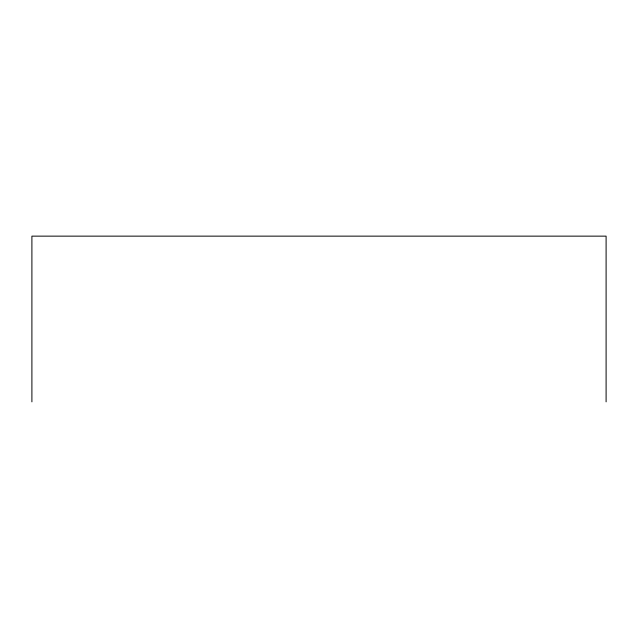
<?xml version="1.0" encoding="UTF-8"?>
<svg xmlns="http://www.w3.org/2000/svg" width="638" height="638" viewBox="0 0 638 638"><rect width="100%" height="100%" fill="white"/><g stroke="black" fill="none" stroke-linecap="round" stroke-linejoin="round"><path stroke-width="0.96" d="M606.1 401.86L606.1 236.14L31.9 236.14L31.9 401.86"/></g></svg>
